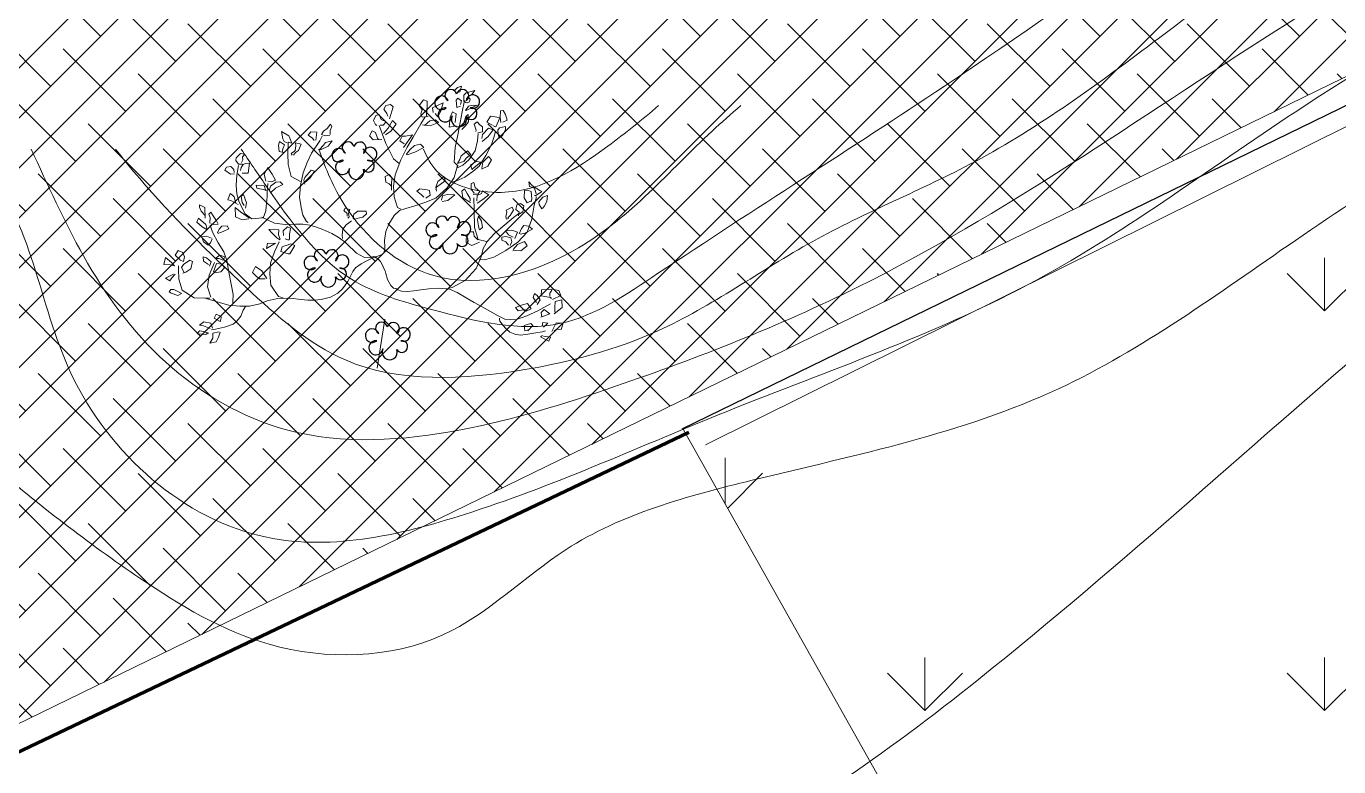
# Model space of a CAD drawing. Header units: millimetres. Extents: x 5637 to 6048, y 3385 to 3927.
# Drawn here: x 5689.7 to 5703.64, y 3616.82 to 3624.68 of the extents above; entities that cross this region are included whole.
import ezdxf

# ---------------------------------------------------------------- set-up
doc = ezdxf.new("R2010")
doc.units = ezdxf.units.MM
doc.layers.add('Contour Lines', color=253, linetype='Continuous')
doc.layers.add('fences', color=224, linetype='ограждение1', lineweight=80)
doc.layers.add('trees new', color=7, linetype='Continuous', lineweight=20)
doc.layers.add('plants1', color=7, linetype='Continuous', true_color=0x89ee5d)
doc.linetypes.add('ограждение1', pattern='A,0.25,-0.1,[133,ltypeshp.shx,S=0.1,R=0,X=-0.1,Y=0],-0.1,1', length=1.45)

# ---------------------------------------------------------------- blocks, each defined once
blk = doc.blocks.new('F1')
at = {"color": 92, "linetype": 'Continuous'}
for p, q in [((1.0771, 0.0451), (1.0736, 0.0333)), ((1.0758, 0.0326), (1.0908, 0.0362)), ((1.0816, 0.0562), (1.0771, 0.0451)), ((1.0966, 0.0606), (1.0816, 0.0562)), ((1.0899, 0.048), (1.0966, 0.0606)), ((1.0908, 0.0362), (1.0899, 0.048)), ((1.1134, 0.0339), (1.1003, 0.0372)), ((1.1016, 0.0366), (1.1071, 0.0411)), ((1.1071, 0.0411), (1.1274, 0.0409)), ((1.1228, 0.0333), (1.1134, 0.0339)), ((1.1274, 0.0409), (1.1228, 0.0333)), ((0.2958, -0.0077), (0.2984, 0.0018)), ((0.2984, 0.0018), (0.3104, -0.003)), ((1.0756, 0.009), (1.0733, -0.0005)), ((1.0901, 0.0012), (1.0771, 0.0072)), ((1.0861, -0.0088), (1.0901, 0.0012)), ((1.0923, 0.025), (1.0969, 0.0134)), ((1.0969, 0.0134), (1.1136, 0.0111)), ((1.1136, 0.021), (1.0976, 0.026)), ((1.1234, 0.02), (1.1136, 0.021)), ((1.1136, 0.0111), (1.1234, 0.02)), ((0.2678, -0.0425), (0.2719, -0.0276)), ((0.2719, -0.0276), (0.2826, -0.0278)), ((0.2826, -0.0278), (0.2878, -0.0224)), ((0.2936, -0.0212), (0.2844, -0.0421)), ((0.3118, -0.0088), (0.2958, -0.0077)), ((0.3138, -0.0299), (0.3043, -0.0404)), ((0.3104, -0.003), (0.3188, -0.0071)), ((0.3188, -0.0071), (0.3148, -0.0102)), ((0.3498, -0.0187), (0.3388, -0.0326)), ((0.3568, -0.0187), (0.3463, -0.0224)), ((0.3595, -0.0313), (0.3568, -0.0187)), ((1.0733, -0.0005), (1.0739, -0.0036)), ((1.0739, -0.0036), (1.0861, -0.0088)), ((0.2844, -0.0421), (0.2678, -0.0425)), ((0.3211, -0.0529), (0.3004, -0.0626)), ((0.3043, -0.0404), (0.3156, -0.0409)), ((0.3156, -0.0409), (0.3171, -0.0326)), ((0.321, -0.0645), (0.3191, -0.0539)), ((0.3388, -0.0326), (0.344, -0.0365)), ((0.344, -0.0365), (0.3595, -0.0313)), ((0.9311, -0.0574), (0.9423, -0.0601)), ((0.9423, -0.0601), (0.9618, -0.0856)), ((1.0482, -0.0369), (1.0488, -0.0402)), ((1.17, -0.052), (1.1898, -0.0597)), ((1.1796, -0.0467), (1.1721, -0.0508)), ((1.1956, -0.051), (1.1796, -0.0467)), ((1.1898, -0.0597), (1.1968, -0.0593)), ((1.2, -0.0541), (1.1956, -0.051)), ((1.1968, -0.0593), (1.2, -0.0541)), ((0.2904, -0.0636), (0.2731, -0.0792)), ((0.2731, -0.0792), (0.2748, -0.0972)), ((0.2748, -0.0972), (0.2898, -0.0924)), ((0.2903, -0.0781), (0.2891, -0.0672)), ((0.2898, -0.0924), (0.2903, -0.0781)), ((0.3004, -0.0626), (0.3151, -0.0721)), ((0.3151, -0.0721), (0.321, -0.0645)), ((0.3321, -0.0823), (0.326, -0.0939)), ((0.3425, -0.0984), (0.334, -0.0872)), ((0.357, -0.0651), (0.3455, -0.0711)), ((0.3455, -0.0711), (0.3551, -0.0835)), ((0.3551, -0.0835), (0.3663, -0.0796)), ((0.3758, -0.0649), (0.3596, -0.069)), ((0.3663, -0.0796), (0.3828, -0.0721)), ((0.3828, -0.0721), (0.3758, -0.0649)), ((0.9618, -0.0856), (0.9662, -0.1123)), ((1.189, -0.0963), (1.1961, -0.087)), ((1.211, -0.0856), (1.1926, -0.0963)), ((1.1961, -0.087), (1.2005, -0.08)), ((1.2005, -0.08), (1.211, -0.0856)), ((0.2968, -0.0966), (0.2781, -0.1073)), ((0.2781, -0.1073), (0.2829, -0.1187)), ((0.2829, -0.1187), (0.2996, -0.121)), ((0.3021, -0.1009), (0.2993, -0.0986)), ((0.2996, -0.121), (0.3241, -0.1177)), ((0.3044, -0.1108), (0.2998, -0.1183)), ((0.324, -0.1036), (0.3021, -0.1009)), ((0.3033, -0.1032), (0.3044, -0.1108)), ((0.3241, -0.1177), (0.324, -0.1036)), ((0.326, -0.0939), (0.3331, -0.1036)), ((0.3331, -0.1036), (0.3398, -0.1081)), ((0.3398, -0.1081), (0.3425, -0.0984)), ((0.9662, -0.1123), (0.9666, -0.1371)), ((0.9726, -0.1003), (0.9854, -0.1179)), ((0.9896, -0.0986), (0.9766, -0.0999)), ((0.9854, -0.1179), (1.0008, -0.1268)), ((0.9974, -0.1036), (0.9896, -0.0986)), ((1.0073, -0.1127), (0.9974, -0.1036)), ((1.0008, -0.1268), (1.0073, -0.1127)), ((1.0816, -0.1092), (1.0738, -0.1191)), ((1.0738, -0.1191), (1.0799, -0.1274)), ((1.0966, -0.1059), (1.0816, -0.1092)), ((1.0936, -0.1278), (1.0993, -0.1079)), ((1.1093, -0.121), (1.1064, -0.1307)), ((1.1531, -0.1117), (1.1498, -0.1289)), ((1.1641, -0.1026), (1.1531, -0.1117)), ((1.1566, -0.132), (1.1706, -0.1206)), ((1.1713, -0.0995), (1.1641, -0.1026)), ((1.1748, -0.1133), (1.168, -0.1013)), ((1.1706, -0.1206), (1.1748, -0.1133)), ((1.201, -0.1179), (1.1908, -0.1156)), ((1.192, -0.1158), (1.1996, -0.1231)), ((1.1996, -0.1231), (1.2145, -0.1338)), ((1.2173, -0.117), (1.201, -0.1179)), ((1.2145, -0.1338), (1.2173, -0.117)), ((0.9666, -0.1371), (0.959, -0.1645)), ((1.0748, -0.145), (1.0778, -0.1373)), ((1.0868, -0.1479), (1.0748, -0.145)), ((1.0778, -0.1373), (1.0886, -0.1398)), ((1.0799, -0.1274), (1.0936, -0.1278)), ((1.0969, -0.1398), (1.0868, -0.1479)), ((1.0886, -0.1398), (1.0944, -0.1396)), ((1.1064, -0.1307), (1.1178, -0.1396)), ((1.1241, -0.1317), (1.1119, -0.1241)), ((1.1178, -0.1396), (1.1261, -0.1413)), ((1.1261, -0.1413), (1.1241, -0.1317)), ((1.1498, -0.1289), (1.1566, -0.132)), ((1.171, -0.1272), (1.1698, -0.1388)), ((1.1698, -0.1388), (1.1741, -0.1487)), ((1.1795, -0.1301), (1.171, -0.1272)), ((1.1741, -0.1487), (1.1858, -0.1527)), ((1.1918, -0.1411), (1.1793, -0.1311)), ((1.1858, -0.1527), (1.1918, -0.1411)), ((0.9224, -0.1628), (0.9116, -0.1827)), ((0.9116, -0.1827), (0.9216, -0.1862)), ((0.9216, -0.1862), (0.9322, -0.1812)), ((0.9261, -0.162), (0.9224, -0.1628)), ((0.9439, -0.1661), (0.9261, -0.162)), ((0.9322, -0.1812), (0.9406, -0.1783)), ((0.9411, -0.1775), (0.9439, -0.1661)), ((0.959, -0.1645), (0.9493, -0.1893)), ((0.9574, -0.185), (0.9782, -0.1711)), ((0.9769, -0.1841), (0.9599, -0.1841)), ((0.9782, -0.1711), (0.9769, -0.1841)), ((1.1073, -0.1854), (1.1106, -0.1754)), ((1.1106, -0.1754), (1.1158, -0.1696)), ((1.1158, -0.1696), (1.1273, -0.1771)), ((1.1273, -0.1771), (1.1319, -0.1883)), ((0.3648, -0.2191), (0.3791, -0.2059)), ((0.3791, -0.2059), (0.3928, -0.2061)), ((0.3976, -0.2079), (0.3878, -0.2202)), ((0.3928, -0.2061), (0.3978, -0.205)), ((0.4778, -0.2202), (0.4843, -0.2162)), ((0.4843, -0.2162), (0.495, -0.2113)), ((0.495, -0.2113), (0.5087, -0.217)), ((0.9261, -0.1951), (0.9251, -0.198)), ((0.9251, -0.198), (0.9259, -0.2077)), ((0.9259, -0.2077), (0.9251, -0.2226)), ((0.9292, -0.1953), (0.9261, -0.1951)), ((0.9359, -0.1968), (0.9292, -0.1953)), ((0.9321, -0.2255), (0.9414, -0.2156)), ((0.9414, -0.2156), (0.9402, -0.2042)), ((0.9476, -0.1953), (0.9521, -0.2055)), ((0.9556, -0.1978), (0.9482, -0.1941)), ((0.9521, -0.2055), (0.9517, -0.2175)), ((0.9672, -0.2084), (0.9556, -0.1978)), ((0.9641, -0.2177), (0.9756, -0.2164)), ((0.9756, -0.2164), (0.9672, -0.2084)), ((1.0828, -0.2042), (1.0701, -0.2115)), ((1.0701, -0.2115), (1.0743, -0.2187)), ((1.0743, -0.2187), (1.0869, -0.2164)), ((1.0951, -0.1992), (1.0828, -0.2042)), ((1.0869, -0.2164), (1.0928, -0.209)), ((1.0928, -0.209), (1.0956, -0.2001)), ((1.1211, -0.191), (1.1094, -0.187)), ((1.1203, -0.2063), (1.1243, -0.2183)), ((1.1326, -0.2121), (1.1206, -0.2057)), ((1.1319, -0.1883), (1.1211, -0.191)), ((1.1464, -0.2224), (1.1326, -0.2121)), ((0.372, -0.2291), (0.3648, -0.2191)), ((0.3878, -0.2202), (0.372, -0.2291)), ((0.3831, -0.2456), (0.3721, -0.2483)), ((0.3811, -0.2591), (0.3855, -0.246)), ((0.3955, -0.2346), (0.3901, -0.2498)), ((0.4106, -0.2419), (0.3993, -0.2369)), ((0.405, -0.217), (0.402, -0.2262)), ((0.402, -0.2262), (0.4045, -0.2353)), ((0.4045, -0.2353), (0.4168, -0.2373)), ((0.4158, -0.2249), (0.4093, -0.2175)), ((0.4183, -0.251), (0.4106, -0.2419)), ((0.4253, -0.2282), (0.4158, -0.2249)), ((0.4168, -0.2373), (0.4263, -0.2357)), ((0.4263, -0.2357), (0.4253, -0.2282)), ((0.4912, -0.233), (0.482, -0.2253)), ((0.4935, -0.2431), (0.4912, -0.233)), ((0.5017, -0.2429), (0.4935, -0.2431)), ((0.5098, -0.2268), (0.5017, -0.2429)), ((0.5087, -0.217), (0.5098, -0.2268)), ((0.884, -0.2388), (0.8881, -0.2413)), ((0.9251, -0.2226), (0.9321, -0.2255)), ((0.9517, -0.2175), (0.9641, -0.2177)), ((1.0176, -0.2388), (1.0335, -0.2498)), ((1.0241, -0.2382), (1.0401, -0.2346)), ((1.0401, -0.2346), (1.0561, -0.2407)), ((1.0561, -0.2407), (1.0583, -0.2626)), ((1.1063, -0.2195), (1.0958, -0.2212)), ((1.0958, -0.2212), (1.1004, -0.2282)), ((1.1004, -0.2282), (1.1106, -0.2421)), ((1.1129, -0.2202), (1.1063, -0.2195)), ((1.1106, -0.2421), (1.1146, -0.2477)), ((1.1146, -0.2477), (1.1189, -0.2429)), ((1.1154, -0.2351), (1.1156, -0.222)), ((1.1189, -0.2429), (1.1154, -0.2351)), ((1.1243, -0.2183), (1.1431, -0.232)), ((1.1271, -0.2326), (1.1294, -0.2576)), ((1.1381, -0.2489), (1.1273, -0.2396)), ((1.1431, -0.232), (1.1464, -0.2224)), ((0.3721, -0.2483), (0.355, -0.2591)), ((0.355, -0.2591), (0.3643, -0.2655)), ((0.3643, -0.2655), (0.376, -0.2661)), ((0.376, -0.2661), (0.3811, -0.2591)), ((0.3901, -0.2498), (0.4036, -0.2537)), ((0.4036, -0.2537), (0.4183, -0.251)), ((0.4796, -0.2493), (0.473, -0.2551)), ((0.473, -0.2551), (0.476, -0.2698)), ((0.476, -0.2698), (0.4845, -0.281)), ((0.4823, -0.2585), (0.4805, -0.2504)), ((0.4863, -0.2719), (0.4823, -0.2585)), ((0.4845, -0.281), (0.4863, -0.2719)), ((0.7484, -0.2686), (0.7564, -0.2607)), ((0.7494, -0.2746), (0.7484, -0.2686)), ((0.769, -0.2738), (0.7494, -0.2746)), ((0.7564, -0.2607), (0.7644, -0.2585)), ((0.7644, -0.2585), (0.7747, -0.2541)), ((0.7782, -0.2659), (0.769, -0.2738)), ((0.7739, -0.2529), (0.7789, -0.2568)), ((0.7789, -0.2568), (0.7782, -0.2659)), ((0.7904, -0.2669), (0.7877, -0.2765)), ((0.7877, -0.2765), (0.7994, -0.279)), ((0.7915, -0.2556), (0.7887, -0.2593)), ((0.7887, -0.2593), (0.7904, -0.2669)), ((0.7939, -0.2661), (0.7935, -0.2601)), ((0.8019, -0.2732), (0.7939, -0.2661)), ((0.7994, -0.279), (0.8019, -0.2732)), ((1.0326, -0.2756), (1.0408, -0.2951)), ((1.0429, -0.2756), (1.0376, -0.269)), ((1.0463, -0.2905), (1.0429, -0.2756)), ((1.0583, -0.2626), (1.0449, -0.2531)), ((1.0514, -0.2701), (1.0696, -0.2785)), ((1.0621, -0.2876), (1.0576, -0.2727)), ((1.0696, -0.2785), (1.0771, -0.2798)), ((1.1294, -0.2576), (1.1428, -0.2632)), ((1.1426, -0.2582), (1.1381, -0.2489)), ((1.1428, -0.2632), (1.1426, -0.2582)), ((0.3305, -0.3162), (0.3351, -0.3096)), ((0.336, -0.3086), (0.3436, -0.3183)), ((0.3806, -0.2986), (0.3793, -0.3125)), ((0.3918, -0.2905), (0.3806, -0.2986)), ((0.3888, -0.297), (0.3901, -0.2881)), ((0.3975, -0.3028), (0.3888, -0.297)), ((0.3958, -0.3137), (0.3975, -0.3028)), ((0.4025, -0.3011), (0.4096, -0.2874)), ((0.4063, -0.3075), (0.4025, -0.3011)), ((0.4203, -0.2999), (0.4063, -0.3075)), ((0.4096, -0.2874), (0.4146, -0.2819)), ((0.413, -0.28), (0.418, -0.2787)), ((0.418, -0.2787), (0.4198, -0.2835)), ((0.4198, -0.2835), (0.4183, -0.2957)), ((0.4183, -0.2957), (0.4203, -0.2999)), ((0.9767, -0.304), (0.9662, -0.3146)), ((0.9782, -0.3187), (0.9799, -0.3094)), ((1.0103, -0.3115), (0.9879, -0.3084)), ((0.9889, -0.3065), (0.9934, -0.3189)), ((1.0408, -0.2951), (1.0463, -0.2905)), ((1.0663, -0.2912), (1.0621, -0.2876)), ((1.0724, -0.2947), (1.0663, -0.2912)), ((1.0771, -0.2798), (1.0724, -0.2947)), ((0.3248, -0.3409), (0.3255, -0.3262)), ((0.336, -0.3363), (0.3248, -0.3409)), ((0.3255, -0.3262), (0.3305, -0.3162)), ((0.3448, -0.3245), (0.336, -0.3363)), ((0.3533, -0.338), (0.3388, -0.3489)), ((0.3436, -0.3183), (0.3448, -0.3245)), ((0.3556, -0.3394), (0.3533, -0.338)), ((0.3616, -0.3303), (0.3626, -0.3235)), ((0.364, -0.3479), (0.3616, -0.3303)), ((0.3641, -0.3243), (0.3715, -0.3206)), ((0.3715, -0.3206), (0.38, -0.3317)), ((0.3793, -0.3125), (0.3876, -0.3177)), ((0.38, -0.3317), (0.3796, -0.3489)), ((0.3876, -0.3177), (0.3958, -0.3137)), ((0.4763, -0.3208), (0.4636, -0.3328)), ((0.4636, -0.3328), (0.4785, -0.3417)), ((0.4897, -0.3113), (0.4763, -0.3208)), ((0.4785, -0.3417), (0.4805, -0.3346)), ((0.4805, -0.3346), (0.4905, -0.3293)), ((0.4895, -0.3328), (0.485, -0.339)), ((0.485, -0.339), (0.4963, -0.3483)), ((0.5005, -0.332), (0.4895, -0.3328)), ((0.4905, -0.3293), (0.4908, -0.3166)), ((0.5058, -0.3423), (0.4982, -0.3353)), ((0.5052, -0.3121), (0.5238, -0.322)), ((0.5067, -0.3212), (0.506, -0.3158)), ((0.5145, -0.3326), (0.5067, -0.3212)), ((0.5213, -0.3433), (0.5145, -0.3326)), ((0.5273, -0.3373), (0.5213, -0.3433)), ((0.5238, -0.322), (0.5273, -0.3373)), ((0.5587, -0.3133), (0.5433, -0.3274)), ((0.5433, -0.3274), (0.561, -0.3272)), ((0.5718, -0.31), (0.5587, -0.3133)), ((0.561, -0.3272), (0.5722, -0.3231)), ((0.5722, -0.3231), (0.574, -0.3125)), ((0.5867, -0.333), (0.5892, -0.3425)), ((0.5877, -0.3425), (0.5888, -0.3365)), ((0.6112, -0.3148), (0.6012, -0.3228)), ((0.6012, -0.3228), (0.6038, -0.3336)), ((0.6038, -0.3336), (0.6095, -0.3351)), ((0.6095, -0.3351), (0.6268, -0.3361)), ((0.6228, -0.3226), (0.6157, -0.3173)), ((0.6335, -0.3299), (0.6228, -0.3226)), ((0.6268, -0.3361), (0.6335, -0.3299)), ((0.6932, -0.3286), (0.6939, -0.34)), ((0.6939, -0.34), (0.6942, -0.3587)), ((0.6992, -0.3429), (0.6949, -0.3382)), ((0.8867, -0.3444), (0.8952, -0.3355)), ((0.8952, -0.3355), (0.9021, -0.3299)), ((0.8981, -0.3288), (0.9014, -0.3384)), ((0.9014, -0.3384), (0.8989, -0.3442)), ((0.9662, -0.3146), (0.9497, -0.3245)), ((0.9497, -0.3245), (0.9561, -0.3301)), ((0.9561, -0.3301), (0.9662, -0.3286)), ((0.9662, -0.3286), (0.9782, -0.3187)), ((0.9766, -0.3293), (0.9676, -0.3336)), ((0.9676, -0.3336), (0.9767, -0.3469)), ((0.9857, -0.3301), (0.9766, -0.3293)), ((0.9919, -0.3355), (0.9901, -0.3297)), ((0.9954, -0.346), (0.9919, -0.3355)), ((0.9934, -0.3189), (1.0124, -0.3187)), ((1.0124, -0.3187), (1.0103, -0.3115)), ((1.0651, -0.3417), (1.0746, -0.3404)), ((1.0746, -0.3404), (1.0883, -0.3487)), ((0.3388, -0.3489), (0.3435, -0.351)), ((0.3435, -0.351), (0.3618, -0.3607)), ((0.3571, -0.356), (0.3518, -0.3429)), ((0.3686, -0.3593), (0.3571, -0.356)), ((0.3618, -0.3607), (0.3708, -0.3696)), ((0.373, -0.3502), (0.364, -0.3479)), ((0.3708, -0.3696), (0.3686, -0.3593)), ((0.3796, -0.3489), (0.373, -0.3502)), ((0.4963, -0.3483), (0.5007, -0.3595)), ((0.5007, -0.3595), (0.5067, -0.3566)), ((0.5067, -0.3566), (0.5058, -0.3423)), ((0.568, -0.3593), (0.5877, -0.3425)), ((0.571, -0.3694), (0.568, -0.3593)), ((0.5853, -0.3566), (0.571, -0.3694)), ((0.5892, -0.3425), (0.5853, -0.3566)), ((0.6942, -0.3587), (0.7009, -0.3653)), ((0.7075, -0.346), (0.6992, -0.3429)), ((0.7009, -0.3653), (0.71, -0.3593)), ((0.71, -0.3593), (0.7075, -0.346)), ((0.8777, -0.3609), (0.8867, -0.3444)), ((0.8854, -0.3626), (0.8777, -0.3609)), ((0.8989, -0.3442), (0.8854, -0.3626)), ((0.9767, -0.3469), (0.9834, -0.356)), ((0.9834, -0.356), (0.9876, -0.3622)), ((0.9876, -0.3622), (0.9954, -0.346)), ((1.0334, -0.346), (1.0313, -0.3694)), ((1.0313, -0.3694), (1.0411, -0.3682)), ((1.0473, -0.345), (1.0334, -0.346)), ((1.0411, -0.3682), (1.0464, -0.3649)), ((1.0464, -0.3649), (1.0508, -0.3578)), ((1.0478, -0.3763), (1.0504, -0.3701)), ((1.0479, -0.3659), (1.0571, -0.3653)), ((1.0508, -0.3578), (1.0514, -0.3506)), ((1.0571, -0.3653), (1.0641, -0.3732)), ((1.0673, -0.352), (1.0663, -0.3452)), ((1.0751, -0.3589), (1.0673, -0.352)), ((1.0853, -0.3564), (1.0751, -0.3589)), ((1.0883, -0.3487), (1.0853, -0.3564)), ((0.4701, -0.4001), (0.4625, -0.416)), ((0.4848, -0.3924), (0.4701, -0.4001)), ((0.4823, -0.4092), (0.4838, -0.3949)), ((0.5063, -0.3905), (0.4875, -0.4086)), ((0.4978, -0.4096), (0.5112, -0.4009)), ((0.5112, -0.4009), (0.5062, -0.3893)), ((0.5283, -0.4073), (0.542, -0.4015)), ((0.542, -0.4015), (0.5368, -0.4119)), ((0.9184, -0.4067), (0.9247, -0.4017)), ((0.9247, -0.4017), (0.9296, -0.3955)), ((0.9354, -0.3986), (0.9279, -0.405)), ((0.9321, -0.3951), (0.9354, -0.3986)), ((0.9514, -0.4003), (0.9636, -0.4013)), ((0.9552, -0.4081), (0.9564, -0.3999)), ((0.9636, -0.4013), (0.9662, -0.4162)), ((1.0441, -0.3895), (1.0489, -0.3831)), ((1.0546, -0.391), (1.0441, -0.3895)), ((1.0489, -0.3831), (1.0478, -0.3763)), ((1.0641, -0.3798), (1.0546, -0.391)), ((1.0641, -0.3732), (1.0641, -0.3798)), ((0.4625, -0.416), (0.4705, -0.4231)), ((0.4705, -0.4231), (0.4823, -0.4092)), ((0.4875, -0.4086), (0.4978, -0.4096)), ((0.512, -0.4247), (0.5225, -0.4154)), ((0.5202, -0.4328), (0.512, -0.4247)), ((0.5348, -0.4202), (0.5202, -0.4328)), ((0.5225, -0.4154), (0.5273, -0.4073)), ((0.5368, -0.4119), (0.5348, -0.4202)), ((0.6443, -0.4214), (0.6235, -0.434)), ((0.6622, -0.4144), (0.6443, -0.4214)), ((0.646, -0.4371), (0.6557, -0.427)), ((0.6719, -0.4309), (0.6525, -0.4622)), ((0.6557, -0.427), (0.6639, -0.415)), ((0.8407, -0.4353), (0.8492, -0.4216)), ((0.8559, -0.4299), (0.8407, -0.4353)), ((0.8492, -0.4216), (0.8666, -0.4119)), ((0.8604, -0.4235), (0.8559, -0.4299)), ((0.8691, -0.4129), (0.8604, -0.4235)), ((0.8666, -0.4119), (0.8711, -0.4123)), ((0.8872, -0.4382), (0.8831, -0.4332)), ((0.9131, -0.422), (0.9184, -0.4067)), ((0.9264, -0.4243), (0.9131, -0.422)), ((0.9261, -0.4063), (0.9254, -0.4177)), ((0.9254, -0.4177), (0.9264, -0.4243)), ((0.9279, -0.405), (0.9261, -0.4063)), ((0.9354, -0.4235), (0.9422, -0.4384)), ((0.9437, -0.4247), (0.9354, -0.4235)), ((0.9532, -0.4262), (0.9461, -0.4233)), ((0.9522, -0.4185), (0.9552, -0.4081)), ((0.9647, -0.4253), (0.9522, -0.4185)), ((0.9572, -0.4322), (0.9532, -0.4262)), ((0.9617, -0.4493), (0.9572, -0.4322)), ((0.9662, -0.4162), (0.9647, -0.4253)), ((0.4878, -0.4576), (0.4738, -0.4698)), ((0.6235, -0.434), (0.6322, -0.4415)), ((0.6322, -0.4415), (0.646, -0.4371)), ((0.6525, -0.4622), (0.6687, -0.4578)), ((0.6687, -0.4578), (0.6765, -0.4576)), ((0.6815, -0.4458), (0.6704, -0.4394)), ((0.6765, -0.4576), (0.6815, -0.4458)), ((0.7162, -0.458), (0.704, -0.4676)), ((0.711, -0.4742), (0.7207, -0.4603)), ((0.724, -0.4458), (0.744, -0.444)), ((0.7344, -0.4483), (0.7319, -0.446)), ((0.74, -0.4618), (0.7344, -0.4483)), ((0.7479, -0.4649), (0.74, -0.4618)), ((0.744, -0.444), (0.7537, -0.4531)), ((0.7537, -0.4531), (0.7479, -0.4649)), ((0.8436, -0.4686), (0.8472, -0.4589)), ((0.8472, -0.4589), (0.8461, -0.4498)), ((0.8471, -0.4481), (0.8576, -0.4456)), ((0.8539, -0.4632), (0.8471, -0.474)), ((0.8627, -0.4568), (0.8539, -0.4632)), ((0.8576, -0.4456), (0.8664, -0.4481)), ((0.8664, -0.4481), (0.8627, -0.4568)), ((0.8791, -0.434), (0.8777, -0.4529)), ((0.8777, -0.4529), (0.8922, -0.4529)), ((0.8982, -0.4446), (0.8872, -0.4382)), ((0.8922, -0.4529), (0.8982, -0.4446)), ((0.9422, -0.4384), (0.9436, -0.4402)), ((0.9436, -0.4402), (0.9617, -0.4493)), ((0.4408, -0.4748), (0.4341, -0.4887)), ((0.4341, -0.4887), (0.435, -0.4963)), ((0.435, -0.4963), (0.4485, -0.492)), ((0.448, -0.4678), (0.4408, -0.4748)), ((0.4501, -0.4748), (0.448, -0.4678)), ((0.4485, -0.492), (0.4525, -0.4866)), ((0.4576, -0.4945), (0.4496, -0.5162)), ((0.4525, -0.4866), (0.4508, -0.4777)), ((0.464, -0.4963), (0.4576, -0.4945)), ((0.4738, -0.4698), (0.4636, -0.487)), ((0.4636, -0.487), (0.4745, -0.4895)), ((0.4745, -0.4895), (0.4875, -0.474)), ((0.4875, -0.474), (0.4887, -0.4645)), ((0.499, -0.4771), (0.4885, -0.4804)), ((0.4885, -0.4804), (0.4888, -0.4918)), ((0.4888, -0.4918), (0.4955, -0.4966)), ((0.5035, -0.4831), (0.5038, -0.48)), ((0.5062, -0.4899), (0.5035, -0.4831)), ((0.5093, -0.4968), (0.5062, -0.4899)), ((0.5302, -0.4908), (0.5225, -0.5019)), ((0.537, -0.4825), (0.5302, -0.4908)), ((0.5325, -0.5032), (0.5358, -0.4905)), ((0.5508, -0.4905), (0.5673, -0.4858)), ((0.5673, -0.4858), (0.5663, -0.51)), ((0.6123, -0.486), (0.5932, -0.4955)), ((0.6302, -0.4872), (0.6123, -0.486)), ((0.6137, -0.4976), (0.6258, -0.486)), ((0.704, -0.4676), (0.6922, -0.4845)), ((0.6922, -0.4845), (0.7015, -0.4928)), ((0.7015, -0.4928), (0.711, -0.4742)), ((0.7234, -0.4802), (0.7162, -0.4885)), ((0.7162, -0.4885), (0.7285, -0.4934)), ((0.7302, -0.4794), (0.7234, -0.4802)), ((0.7285, -0.4934), (0.7342, -0.5042)), ((0.7412, -0.4808), (0.7379, -0.4785)), ((0.7464, -0.4897), (0.7412, -0.4808)), ((0.7415, -0.5019), (0.7464, -0.4897)), ((0.8471, -0.474), (0.8436, -0.4686)), ((0.4421, -0.5059), (0.4323, -0.5119)), ((0.4323, -0.5119), (0.4371, -0.5249)), ((0.4371, -0.5249), (0.443, -0.5336)), ((0.4486, -0.517), (0.4468, -0.505)), ((0.4493, -0.5326), (0.4486, -0.517)), ((0.4496, -0.5162), (0.4606, -0.5179)), ((0.4606, -0.5179), (0.4718, -0.5183)), ((0.4798, -0.5036), (0.466, -0.4974)), ((0.4718, -0.5183), (0.4798, -0.5036)), ((0.4955, -0.4966), (0.5027, -0.503)), ((0.5027, -0.503), (0.5093, -0.4968)), ((0.5225, -0.5019), (0.5243, -0.5191)), ((0.5243, -0.5191), (0.53, -0.5137)), ((0.53, -0.5137), (0.5325, -0.5032)), ((0.5528, -0.5185), (0.5537, -0.4978)), ((0.5617, -0.5226), (0.5528, -0.5185)), ((0.5663, -0.51), (0.5617, -0.5226)), ((0.5857, -0.5421), (0.5898, -0.5204)), ((0.5898, -0.5204), (0.5957, -0.5088)), ((0.5932, -0.4955), (0.6007, -0.5007)), ((0.5957, -0.5088), (0.6028, -0.5162)), ((0.6007, -0.5007), (0.6137, -0.4976)), ((0.6077, -0.5177), (0.6093, -0.5284)), ((0.6188, -0.5075), (0.6323, -0.505)), ((0.6227, -0.511), (0.6217, -0.5073)), ((0.6222, -0.532), (0.6227, -0.511)), ((0.6323, -0.505), (0.6362, -0.5131)), ((0.6362, -0.5131), (0.6337, -0.5226)), ((0.6337, -0.5226), (0.6415, -0.532)), ((0.709, -0.4961), (0.7024, -0.5251)), ((0.7024, -0.5251), (0.7087, -0.5297)), ((0.7164, -0.5079), (0.7135, -0.5021)), ((0.7242, -0.5177), (0.7164, -0.5079)), ((0.7197, -0.527), (0.7242, -0.5177)), ((0.7342, -0.5042), (0.7415, -0.5019)), ((0.443, -0.5336), (0.4493, -0.5326)), ((0.5145, -0.5365), (0.5058, -0.5417)), ((0.5058, -0.5417), (0.5192, -0.5402)), ((0.53, -0.528), (0.5145, -0.5365)), ((0.5192, -0.5402), (0.525, -0.5388)), ((0.5232, -0.5489), (0.5222, -0.5549)), ((0.5222, -0.5549), (0.5283, -0.5609)), ((0.5292, -0.546), (0.5232, -0.5489)), ((0.525, -0.5388), (0.5313, -0.528)), ((0.5372, -0.5493), (0.5307, -0.546)), ((0.5383, -0.5632), (0.5372, -0.5493)), ((0.544, -0.5409), (0.5423, -0.5502)), ((0.5423, -0.5502), (0.5512, -0.5556)), ((0.5527, -0.5332), (0.5443, -0.5373)), ((0.5512, -0.5556), (0.5552, -0.5502)), ((0.5552, -0.5502), (0.5527, -0.5332)), ((0.6093, -0.5284), (0.5857, -0.5421)), ((0.6232, -0.5433), (0.6222, -0.532)), ((0.632, -0.546), (0.6232, -0.5433)), ((0.6415, -0.532), (0.632, -0.546)), ((0.7087, -0.5297), (0.7197, -0.527)), ((0.5202, -0.5659), (0.5127, -0.5765)), ((0.5127, -0.5765), (0.5327, -0.5696)), ((0.5283, -0.5609), (0.5202, -0.5659)), ((0.5327, -0.5696), (0.5383, -0.5632)), ((0.5477, -0.5711), (0.5447, -0.5845)), ((0.5447, -0.5845), (0.5538, -0.5808)), ((0.5565, -0.5672), (0.5478, -0.5709)), ((0.5538, -0.5808), (0.56, -0.5738)), ((0.56, -0.5738), (0.5565, -0.5672))]:
    blk.add_line(p, q, dxfattribs=at)
at = {"color": 33, "linetype": 'Continuous'}
for p, q in [((1.0488, -0.0402), (1.0492, -0.0574)), ((1.0492, -0.0574), (1.0552, -0.0821)), ((1.0552, -0.0821), (1.0626, -0.1094)), ((0.5351, -0.1092), (0.5053, -0.1274)), ((0.5487, -0.1046), (0.5351, -0.1092)), ((1.0626, -0.1094), (1.0691, -0.1369)), ((0.5053, -0.1274), (0.4816, -0.1576)), ((1.0691, -0.1369), (1.0781, -0.157)), ((0.4628, -0.179), (0.4413, -0.1868)), ((0.4746, -0.1794), (0.4628, -0.179)), ((0.4816, -0.1576), (0.4712, -0.1858)), ((1.0781, -0.157), (1.0924, -0.1773)), ((1.0924, -0.1773), (1.1079, -0.2011)), ((0.4141, -0.2046), (0.3874, -0.2262)), ((0.4413, -0.1868), (0.4141, -0.2046)), ((0.468, -0.2055), (0.4599, -0.2231)), ((0.4712, -0.1858), (0.468, -0.2055)), ((0.8004, -0.2071), (0.802, -0.2144)), ((0.802, -0.2144), (0.8012, -0.2286)), ((1.1079, -0.2011), (1.1147, -0.2175)), ((0.3874, -0.2262), (0.3673, -0.251)), ((0.4435, -0.2427), (0.421, -0.2651)), ((0.4599, -0.2231), (0.4435, -0.2427)), ((0.7939, -0.2396), (0.7824, -0.2502)), ((0.8012, -0.2286), (0.7939, -0.2396)), ((0.8881, -0.2413), (0.8977, -0.2556)), ((0.9933, -0.2431), (1.0176, -0.2388)), ((1.0449, -0.2531), (1.0229, -0.2398)), ((0.3673, -0.251), (0.3585, -0.2825)), ((0.421, -0.2651), (0.4017, -0.2833)), ((0.8977, -0.2556), (0.9033, -0.2729)), ((0.9033, -0.2729), (0.9084, -0.2974)), ((1.0339, -0.2632), (1.0326, -0.2756)), ((1.0335, -0.2498), (1.05, -0.2758)), ((1.05, -0.2758), (1.0568, -0.2951)), ((0.3585, -0.2825), (0.3551, -0.3162)), ((0.4017, -0.2833), (0.3904, -0.293)), ((0.6677, -0.2852), (0.6765, -0.2887)), ((0.6765, -0.2887), (0.6858, -0.3133)), ((0.9084, -0.2974), (0.9082, -0.3249)), ((1.0568, -0.2951), (1.0596, -0.3158)), ((0.3551, -0.3162), (0.3508, -0.3357)), ((0.6858, -0.3133), (0.689, -0.3382)), ((0.689, -0.3382), (0.6866, -0.3653)), ((0.9082, -0.3249), (0.9039, -0.3551)), ((1.0594, -0.339), (1.0568, -0.362)), ((1.0596, -0.3158), (1.0594, -0.339)), ((0.5224, -0.3711), (0.5047, -0.3852)), ((0.5427, -0.3595), (0.5224, -0.3711)), ((0.5536, -0.357), (0.5427, -0.3595)), ((0.6866, -0.3653), (0.6761, -0.4013)), ((0.9039, -0.3551), (0.8963, -0.3804)), ((0.4909, -0.3986), (0.4762, -0.4253)), ((0.5047, -0.3852), (0.4909, -0.3986)), ((0.5403, -0.3953), (0.5499, -0.4046)), ((0.6761, -0.4013), (0.6628, -0.4324)), ((0.8963, -0.3804), (0.8871, -0.4026)), ((0.4762, -0.4253), (0.465, -0.4522)), ((0.5499, -0.4046), (0.5499, -0.439)), ((0.6628, -0.4324), (0.6506, -0.4568)), ((0.8698, -0.4332), (0.8648, -0.4444)), ((0.8871, -0.4026), (0.8698, -0.4332)), ((0.465, -0.4522), (0.4609, -0.4684)), ((0.5499, -0.439), (0.5459, -0.4696)), ((0.6506, -0.4568), (0.6345, -0.4891)), ((0.4609, -0.4684), (0.4573, -0.4833)), ((0.5459, -0.4696), (0.5425, -0.4984)), ((0.6345, -0.4891), (0.6255, -0.5061)), ((0.5395, -0.5243), (0.5355, -0.5508)), ((0.5425, -0.4984), (0.5395, -0.5243))]:
    blk.add_line(p, q, dxfattribs=at)
for points in [[(1.0186, -0.0315), (1.0229, -0.0228), (1.0275, -0.0081), (1.0361, 0.0047), (1.0446, 0.0121), (1.0641, 0.0206), (1.0851, 0.0266), (1.0944, 0.0287)], [(0.4182, -0.0442), (0.4184, -0.0411), (0.4171, -0.0375), (0.4135, -0.0334), (0.4103, -0.0293), (0.4007, -0.0199), (0.3918, -0.0131), (0.38, -0.0092), (0.3669, -0.0079), (0.3492, -0.011), (0.335, -0.0142), (0.3157, -0.0193), (0.3079, -0.022)], [(0.7235, -0.1682), (0.7289, -0.1645), (0.7402, -0.1582), (0.7531, -0.15), (0.7655, -0.1398), (0.7713, -0.1309), (0.777, -0.1164), (0.7812, -0.1065), (0.7926, -0.0883), (0.8029, -0.0777), (0.82, -0.0672), (0.8411, -0.0601), (0.8565, -0.057), (0.8726, -0.0564), (0.8951, -0.0568), (0.9069, -0.0576), (0.92, -0.0578), (0.9473, -0.0541), (0.9682, -0.0485), (0.9851, -0.0402), (1.0088, -0.0328), (1.0315, -0.0309), (1.058, -0.0315), (1.0779, -0.0361), (1.0988, -0.0413), (1.1105, -0.0433)], [(0.7235, -0.1682), (0.7217, -0.1676), (0.7155, -0.1655), (0.7075, -0.1587), (0.7026, -0.1502), (0.6988, -0.1429), (0.695, -0.1375), (0.6928, -0.1311), (0.6884, -0.1179), (0.6791, -0.104), (0.6731, -0.098), (0.6671, -0.0978), (0.6626, -0.0945), (0.6536, -0.0926), (0.6395, -0.0928), (0.6243, -0.0953), (0.6086, -0.0988), (0.5895, -0.1021), (0.5668, -0.105), (0.5411, -0.1046), (0.522, -0.0978), (0.5003, -0.0866), (0.4808, -0.0771), (0.4525, -0.0638), (0.4254, -0.0512), (0.4057, -0.0427), (0.381, -0.0431), (0.3543, -0.0541), (0.3298, -0.0678), (0.3008, -0.0858)], [(1.1012, -0.0481), (1.1111, -0.0715), (1.1091, -0.0995), (1.098, -0.1301)], [(1.1036, -0.0454), (1.1153, -0.0442), (1.1406, -0.044), (1.1695, -0.0597), (1.1798, -0.0848), (1.182, -0.109), (1.182, -0.1162)], [(0.7155, -0.1655), (0.7217, -0.1692), (0.7167, -0.1703), (0.7111, -0.1727), (0.704, -0.1765), (0.7008, -0.18), (0.6998, -0.1862), (0.7, -0.1932), (0.7012, -0.2088), (0.7, -0.2299), (0.694, -0.2481), (0.6831, -0.269), (0.6707, -0.2816), (0.6566, -0.2879), (0.6355, -0.2951), (0.6126, -0.3048), (0.5877, -0.3166), (0.5622, -0.3427), (0.5477, -0.3684), (0.5415, -0.397)], [(0.7217, -0.1692), (0.7245, -0.1698), (0.7328, -0.1667), (0.7476, -0.1665), (0.7657, -0.1744), (0.775, -0.1825), (0.7812, -0.1879), (0.794, -0.1984), (0.8113, -0.2096), (0.8266, -0.2173), (0.8483, -0.2251), (0.8636, -0.2297), (0.88, -0.233), (0.8967, -0.2344), (0.9134, -0.2332), (0.9379, -0.2305), (0.9632, -0.2324), (0.9943, -0.2446)], [(0.4611, -0.2226), (0.4814, -0.2262), (0.4917, -0.2541), (0.4951, -0.2953), (0.4977, -0.3233)], [(0.9903, -0.2421), (0.9859, -0.2601), (0.9851, -0.2698), (0.9847, -0.2937), (0.9853, -0.305), (0.9853, -0.3243)], [(0.909, -0.334), (0.9311, -0.3444), (0.9407, -0.3725), (0.9429, -0.398), (0.9441, -0.4245)], [(0.5429, -0.3903), (0.5288, -0.399), (0.5156, -0.4119), (0.5023, -0.4346), (0.4981, -0.458), (0.4981, -0.4758)], [(0.6791, -0.3924), (0.693, -0.4028), (0.7137, -0.4371), (0.7322, -0.4787)]]:
    blk.add_lwpolyline(points, dxfattribs=at)
blk = doc.blocks.new('698')
at = {"layer": 'trees new', "color": 1, "lineweight": 30}
for centre, radius, start, end in [((2753.323, 4755.928), 0.0728, 19.3407, 312.189), ((2753.421, 4756.008), 0.063, 11.8154, 242.9742), ((2753.546, 4756.003), 0.066, 304.0063, 164.1291), ((2753.655, 4755.941), 0.0723, 246.3205, 173.7228), ((2753.362, 4755.8), 0.075, 82.3537, 351.3064), ((2753.637, 4755.813), 0.0625, 212.0432, 100.8032), ((2753.508, 4755.753), 0.0805, 153.751, 19.5562)]:
    blk.add_arc(centre, radius, start, end, dxfattribs=at)

msp = doc.modelspace()

# ---------------------------------------------------------------- hatches: boundary and pattern name
at = {"layer": 'plants1'}
h = msp.add_hatch(dxfattribs=at)
h.set_pattern_fill('ANSI38', color=256, scale=3, style=0)
h.set_pattern_definition([(45, (2816.3681, -1263.7476), (-0.265165043, 0.265165043), []), (135, (2816.3681, -1263.7476), (-0.79549513, 0.265165043), [0.9375, -0.5625])])
h.paths.add_polyline_path([(5684.016, 3628.65), (5689.444, 3617.185), (5728.217, 3636.089), (5723.813, 3638.889), (5717.148, 3638.312), (5717.714, 3631.595)])
at = {"layer": 'plants1', "lineweight": 9, "true_color": 0x87ea5d}
h = msp.add_hatch(dxfattribs=at)
h.set_pattern_fill('GRASS', color=83, style=0)
h.set_pattern_definition([(90, (2816.3681, -1263.7476), (-0.70710678, 0.70710678), [0.1875, -1.22671356]), (45, (2816.3681, -1263.7476), (-0.70710678, 0.70710678), [0.1875, -0.8125]), (135, (2816.3681, -1263.7476), (-0.70710678, -0.70710678), [0.1875, -0.8125])])
edge = h.paths.add_edge_path()
edge.add_line((5983.543, 3551.446), (5969.641, 3562.838))
edge.add_line((5969.641, 3562.838), (5966.492, 3561.769))
edge.add_line((5966.492, 3561.769), (5955.921, 3557.3))
edge.add_line((5955.921, 3557.3), (5946.239, 3544.639))
edge.add_line((5946.239, 3544.639), (5920.217, 3532.994))
edge.add_line((5920.217, 3532.994), (5906.122, 3533.806))
edge.add_line((5906.122, 3533.806), (5874.303, 3518.906))
edge.add_arc((5872.286, 3523.588), 5.098, 205.9057, 293.3056, ccw=False)
edge.add_line((5867.7, 3521.361), (5862.632, 3531.794))
edge.add_line((5862.632, 3531.794), (5846.301, 3537.846))
edge.add_line((5846.301, 3537.846), (5835.705, 3553.19))
edge.add_line((5835.705, 3553.19), (5829.87, 3565.464))
edge.add_line((5829.87, 3565.464), (5818.952, 3589.788))
edge.add_line((5818.952, 3589.788), (5819.105, 3602.063))
edge.add_line((5819.105, 3602.063), (5812.502, 3616.946))
edge.add_line((5812.502, 3616.946), (5783.214, 3614.413))
edge.add_line((5783.214, 3614.413), (5742.277, 3610.94))
edge.add_line((5742.277, 3610.94), (5740.644, 3628.009))
edge.add_line((5740.644, 3628.009), (5728.217, 3636.089))
edge.add_line((5728.217, 3636.089), (5724.527, 3634.145))
edge.add_line((5724.527, 3634.145), (5745.964, 3596.015))
edge.add_line((5745.964, 3596.015), (5750.559, 3599.374))
edge.add_line((5750.559, 3599.374), (5769.623, 3566.839))
edge.add_line((5769.623, 3566.839), (5734.816, 3545.998))
edge.add_line((5734.816, 3545.998), (5735.197, 3544.983))
edge.add_line((5735.197, 3544.983), (5738.117, 3540.416))
edge.add_line((5738.117, 3540.416), (5741.545, 3535.468))
edge.add_line((5741.545, 3535.468), (5749.037, 3527.602))
edge.add_line((5749.037, 3527.602), (5798.599, 3480.165))
edge.add_arc((5805.583, 3474.341), 9.094, 39.829, 140.171, ccw=False)
edge.add_line((5812.566, 3480.165), (5813.836, 3478.643))
edge.add_line((5813.836, 3478.643), (5821.581, 3487.397))
edge.add_line((5821.581, 3487.397), (5830.343, 3479.658))
edge.add_line((5830.343, 3479.658), (5822.089, 3470.396))
edge.add_line((5822.089, 3470.396), (5822.851, 3469.382))
edge.add_line((5822.851, 3469.382), (5809.501, 3454.18))
edge.add_line((5809.501, 3454.18), (5804.183, 3458.066))
edge.add_line((5804.183, 3458.066), (5802.357, 3455.686))
edge.add_line((5802.357, 3455.686), (5805.85, 3451.087))
edge.add_line((5805.85, 3451.087), (5796.325, 3440.222))
edge.add_line((5796.325, 3440.222), (5784.02, 3450.626))
edge.add_line((5784.02, 3450.626), (5793.014, 3461.339))
edge.add_line((5793.014, 3461.339), (5795.526, 3459.325))
edge.add_line((5795.526, 3459.325), (5796.853, 3460.965))
edge.add_line((5796.853, 3460.965), (5791.157, 3465.936))
edge.add_line((5791.157, 3465.936), (5792.654, 3467.652))
edge.add_arc((5786.627, 3472.912), 8, 318.8869, 400.7908)
edge.add_line((5792.683, 3478.138), (5782.845, 3488.438))
edge.add_line((5782.845, 3488.438), (5763.729, 3506.991))
edge.add_line((5763.729, 3506.991), (5752.522, 3518.421))
edge.add_line((5752.522, 3518.421), (5734.816, 3536.224))
edge.add_line((5734.816, 3536.224), (5726.083, 3549.349))
edge.add_line((5726.083, 3549.349), (5715.102, 3569.233))
edge.add_line((5715.102, 3569.233), (5688.066, 3610.011))
edge.add_line((5688.066, 3610.011), (5687.669, 3609.779))
edge.add_line((5687.669, 3609.779), (5701.642, 3588.088))
edge.add_line((5701.642, 3588.088), (5696.039, 3584.445))
edge.add_line((5696.039, 3584.445), (5702.714, 3568.95))
edge.add_line((5702.714, 3568.95), (5693.954, 3563.085))
edge.add_line((5693.954, 3563.085), (5685.569, 3556.596))
edge.add_line((5685.569, 3556.596), (5723.081, 3502.397))
edge.add_line((5723.081, 3502.397), (5785.06, 3394.671))
edge.add_line((5785.06, 3394.671), (5883.788, 3413.05))
edge.add_line((5883.788, 3413.05), (5919.33, 3457.939))
edge.add_line((5919.33, 3457.939), (5966.333, 3498.085))
edge.add_line((5966.333, 3498.085), (6010.1, 3522.463))
edge.add_line((6010.1, 3522.463), (6039.964, 3496.517))
edge.add_line((6039.964, 3496.517), (6039.964, 3522.841))
edge.add_line((6039.964, 3522.841), (6037.045, 3526.909))
edge.add_line((6037.045, 3526.909), (6033.325, 3517.218))
edge.add_line((6033.325, 3517.218), (6030.351, 3517.764))
edge.add_line((6030.351, 3517.764), (6029.211, 3517.176))
edge.add_line((6029.211, 3517.176), (6022.483, 3530.585))
edge.add_line((6022.483, 3530.585), (6022.593, 3530.842))
edge.add_line((6022.593, 3530.842), (5996.701, 3552.464))
edge.add_line((5996.701, 3552.464), (5983.543, 3551.446))
at = {"layer": 'plants1', "lineweight": 9, "true_color": 0x0cac0c}
h = msp.add_hatch(dxfattribs=at)
h.set_pattern_fill('GRASS', color=94, scale=3, style=0)
h.set_pattern_definition([(90, (2816.368, -1263.7476), (-2.12132034, 2.12132034), [0.5625, -3.6801407]), (45, (2816.368, -1263.7476), (-2.1213203, 2.1213203), [0.5625, -2.4375]), (135, (2816.368, -1263.7476), (-2.1213203, -2.1213203), [0.5625, -2.4375])])
edge = h.paths.add_edge_path()
edge.add_line((5696.915, 3620.232), (5724.446, 3633.91))
edge.add_line((5724.446, 3633.91), (5735.532, 3614.395))
edge.add_line((5735.532, 3614.395), (5704.751, 3594.615))
edge.add_line((5704.751, 3594.615), (5701.81, 3599.162))
edge.add_line((5701.81, 3599.162), (5706.773, 3602.447))
edge.add_line((5706.773, 3602.447), (5696.676, 3620.398))
edge.add_line((5713.895, 3620.563), (5725.137, 3626.412))
edge.add_line((5720.473, 3607.993), (5713.888, 3620.562))
edge.add_line((5731.95, 3613.935), (5720.473, 3607.993))
edge.add_line((5725.137, 3626.412), (5731.95, 3613.935))

# ---------------------------------------------------------------- linework, layer by layer
at = {"layer": 'Contour Lines', "lineweight": 5, "ltscale": 0.5}
msp.add_line((5693.429, 3621.048), (5693.51, 3621.569), dxfattribs=at)
for points, knots in [([(5691.985, 3623.372), (5692.071, 3623.244), (5692.414, 3622.741), (5692.968, 3621.962), (5694.152, 3621.623), (5695.344, 3621.33), (5697.127, 3622.547), (5700.036, 3624.364), (5703.468, 3626.884), (5706.556, 3629.035), (5709.477, 3629.71), (5712.292, 3629.766), (5715.251, 3629.185), (5718.07, 3628.935), (5721.214, 3627.913), (5723.807, 3627.689), (5725.427, 3627.473), (5725.633, 3627.444)], [47.483625, 47.483625, 47.483625, 47.483625, 48.40222, 51.096995, 52.913944, 55.682885, 57.988365, 65.26679, 76.674233, 83.47541, 87.52478, 94.460085, 100.201532, 105.586728, 111.383687, 119.908921, 121.15705, 121.15705, 121.15705, 121.15705]), ([(5723.483, 3625.551), (5723.343, 3625.673), (5722.257, 3626.521), (5719.621, 3626.542), (5716.55, 3627.979), (5713.365, 3628.469), (5709.951, 3629.095), (5707.062, 3627.71), (5704.175, 3626.441), (5702.001, 3624.74), (5699.943, 3623.227), (5698.021, 3622.471), (5696.577, 3621.406), (5694.881, 3620.952), (5693.194, 3620.863), (5691.943, 3621.975), (5691.163, 3622.746), (5690.735, 3623.266), (5690.651, 3623.372)], [27.507368, 27.507368, 27.507368, 27.507368, 28.611825, 35.786047, 42.118672, 48.886192, 55.120677, 62.362433, 67.391358, 74.107953, 78.807088, 82.641837, 86.437444, 89.378655, 93.196048, 95.804355, 99.035338, 99.846615, 99.846615, 99.846615, 99.846615]), ([(5689.755, 3623.372), (5689.934, 3622.993), (5690.298, 3622.166), (5691.119, 3621.031), (5692.552, 3620.196), (5694.296, 3620.317), (5696.3, 3620.945), (5699.326, 3622.137), (5702.534, 3624.434), (5706.031, 3626.464), (5709.49, 3627.376), (5712.703, 3627.801), (5715.51, 3626.761), (5718.189, 3626.157), (5720.469, 3625.629), (5721.858, 3625.06), (5722.223, 3624.895)], [16.454386, 16.454386, 16.454386, 16.454386, 18.960002, 21.814478, 24.756793, 28.453983, 31.867757, 37.41719, 47.834257, 55.474303, 61.455393, 69.294554, 74.302488, 79.171944, 85.823651, 88.234262, 88.234262, 88.234262, 88.234262]), ([(5692.811, 3623.372), (5692.88, 3623.164), (5693.12, 3622.592), (5694.089, 3621.76), (5695.792, 3622.25), (5696.614, 3623.245), (5697.186, 3623.746), (5697.29, 3623.834)], [77.994449, 77.994449, 77.994449, 77.994449, 79.309933, 81.717052, 84.844627, 88.611, 89.429601, 89.429601, 89.429601, 89.429601]), ([(5696.416, 3623.834), (5696.243, 3623.685), (5695.735, 3623.279), (5694.964, 3622.788), (5694.112, 3623.006), (5693.956, 3623.284), (5693.922, 3623.372)], [162.379859, 162.379859, 162.379859, 162.379859, 163.727577, 166.19841, 167.632322, 168.204612, 168.204612, 168.204612, 168.204612])]:
    msp.add_open_spline(points, degree=3, knots=knots, dxfattribs=at)
for points in [[(5721.323, 3624.38), (5718.842, 3625.251), (5715.524, 3626.155), (5711.502, 3626.356), (5707.38, 3625.82), (5703.19, 3623.777), (5700.334, 3621.932), (5697.15, 3620.592), (5694.435, 3619.52), (5692.256, 3619.252), (5690.178, 3620.994), (5689.267, 3623.141), (5688.06, 3623.878), (5686.116, 3624.782), (5684.843, 3624.615)], [(5685.647, 3622.973), (5687.021, 3622.772), (5687.826, 3621.7), (5689.334, 3620.025), (5690.909, 3618.819), (5692.283, 3618.116), (5694.127, 3618.216), (5695.434, 3619.121), (5697.411, 3619.858), (5700.662, 3620.829), (5703.176, 3622.404), (5705.891, 3624.079), (5708.782, 3625.251), (5712.669, 3625.285), (5715.217, 3624.782), (5718.099, 3624.079), (5719.44, 3623.543)], [(5688.211, 3617.518), (5690.315, 3615.889), (5692.269, 3615.092), (5696.63, 3615.699), (5699.816, 3617.746), (5704.291, 3621.575), (5707.856, 3623.811), (5711.763, 3624.001), (5715.821, 3623.242), (5717.679, 3622.484)], [(5691.875, 3610.139), (5694.177, 3609.527), (5697.116, 3610.065), (5702.211, 3614.227), (5706.33, 3618.362), (5709.504, 3620.713), (5712.796, 3621.378), (5714.285, 3621.418), (5715.03, 3621.3)]]:
    msp.add_spline(points, degree=3, dxfattribs=at)
at = {"layer": 'fences', "ltscale": 3}
msp.add_line((5689.329, 3616.833), (5696.739, 3620.367), dxfattribs=at)
at = {"layer": 'plants1', "color": 94, "lineweight": 9, "true_color": 0x0cac0c}
for points in [[(5684.016, 3628.65), (5689.444, 3617.185), (5728.217, 3636.089), (5723.813, 3638.889), (5717.148, 3638.312), (5717.714, 3631.595), (5684.016, 3628.65)], [(5696.915, 3620.232), (5724.446, 3633.91), (5735.532, 3614.395), (5704.751, 3594.615), (5701.81, 3599.162), (5706.773, 3602.447), (5696.676, 3620.398)]]:
    msp.add_lwpolyline(points, dxfattribs=at)
at = {"layer": 'plants1'}
msp.add_lwpolyline([(5696.668, 3620.404), (5724.594, 3634.009), (5735.776, 3614.068), (5745.862, 3596.092), (5750.493, 3598.991), (5769.117, 3567.052)], dxfattribs=at)

# ---------------------------------------------------------------- block references
at = {"layer": 'trees new', "color": 84, "xscale": 4.499999999995827, "yscale": 4.499999999995827, "zscale": 4.499999999995827, "rotation": 176.1350928566816}
msp.add_blockref('F1', (5696.593, 3621.252, -4146.832), dxfattribs=at)
at = {"layer": 'trees new', "color": 1, "lineweight": 30}
for p in [(2940.789, -1132.064), (2939.699, -1132.621), (2940.695, -1133.411), (2939.402, -1133.764), (2940.053, -1134.536)]:
    msp.add_blockref('698', p, dxfattribs=at)

doc.saveas('drawing.dxf')
